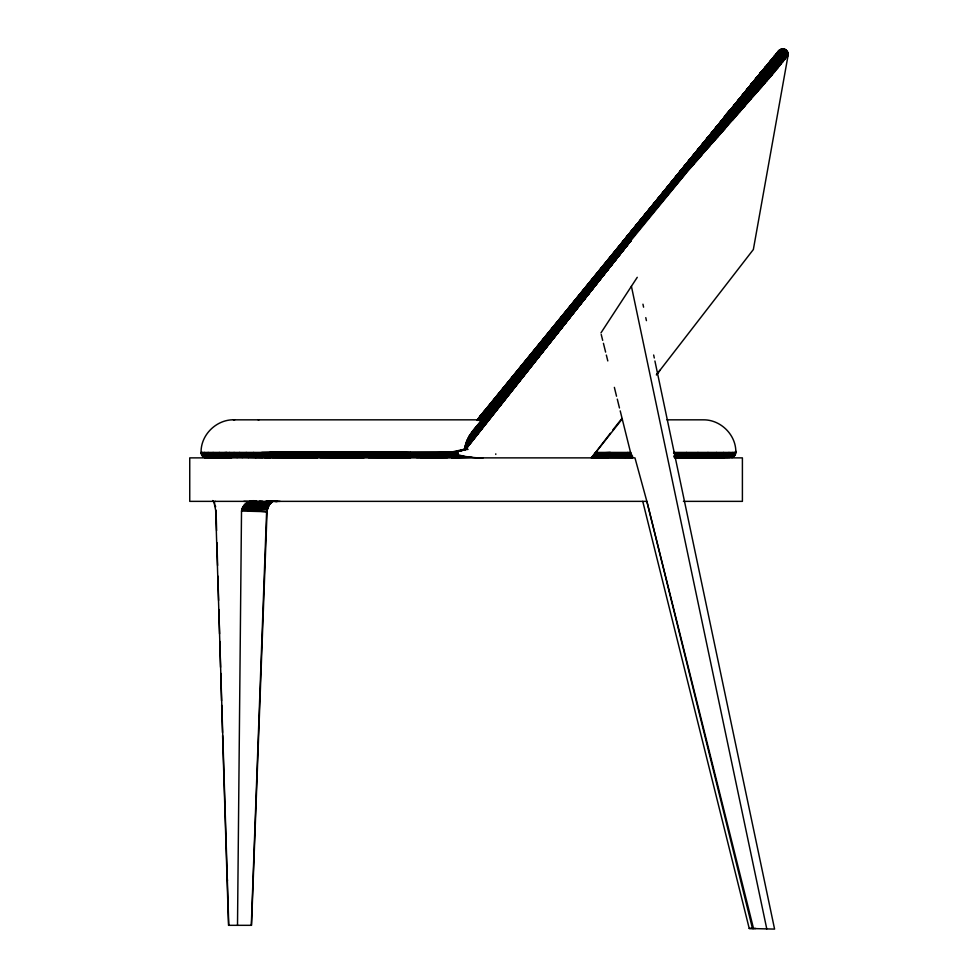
<?xml version="1.0" encoding="UTF-8"?>
<svg xmlns="http://www.w3.org/2000/svg" width="978" height="978" viewBox="0 0 978 978"><rect width="100%" height="100%" fill="white"/><g stroke="black" fill="none" stroke-linecap="round" stroke-linejoin="round"><path stroke-width="1.47" d="M742.62 94.939L742.253 96.235L744.576 93.167L722.889 119.084L708.231 137.678L708.598 138.326M780.578 49.511C782.412 47.8 788.904 49.829 786.116 52.335L691.629 162.482L628.768 239.17L465.222 445.956L629.404 239.671L684.27 172.678L717.559 137.152L770.75 76.431C771.349 71.651 764.527 68.154 761.336 72.03M495.773 453.841L495.773 454.44M237.507 925.322L241.517 511.029C242.385 504.636 248.693 500.051 255.026 500.748L255.001 501.359M251.309 925.322L266.615 511.702L268.669 505.687L272.275 501.359M280.075 501.359L275.197 501.359M737.693 102.348L737.889 100.734M627.815 452.435L627.13 455.65L625.333 457.618M747.925 90.025L760.591 72.959M758.182 77.299L759.087 74.793L780.75 49.303L762.901 71.101M686.507 452.435L685.627 455.65L683.316 457.618M697.95 452.435L697.033 455.65L694.625 457.618M745.383 92.323L765.908 66.443M707.974 452.435L707.008 455.65L704.515 457.618M716.507 452.435L715.529 455.65L712.95 457.618M715.126 129.609L715.052 128.68L740.847 97.115M723.537 452.435L722.534 455.65L719.894 457.618M729.001 452.435L727.974 455.65L725.297 457.618L674.881 457.618M732.889 452.435L731.85 455.65L729.136 457.618M666.996 419.831L703.231 419.831C720.199 419.525 735.554 434.208 735.823 451.237L734.576 454.917L732.791 456.848M732.045 457.618L735.236 454.917L735.823 451.237L735.114 452.435M768.402 63.387C771.593 59.12 779.05 62.616 777.938 67.788L766.728 79.169L684.686 173.008L629.404 239.671L464.794 447.765L465.051 449.709L468.107 449.354M780.786 64.303C781.935 59.108 774.442 55.612 771.251 59.902M742.29 96.553L746.544 90.135M773.635 56.981C776.825 52.665 784.356 56.162 783.182 61.382L771.874 71.039L737.718 109.952L683.866 172.348L628.768 239.17L465.662 444.134L464.794 447.765L630.052 240.197L692.925 163.522L693.818 164.243M785.114 59.022C786.312 53.79 778.757 50.294 775.566 54.621M786.581 57.237C787.571 52.836 782.082 49.108 778.354 51.663M770.75 76.431L787.131 56.553C788.024 52.531 783.451 48.851 779.71 50.575M787.889 55.636C788.219 53.167 787.681 49.377 786.593 53.081L771.874 71.039C751.911 80.037 739.637 100.722 725.138 116.345L728.072 116.981L732.265 120.367L788.256 54.389L753.353 249.524L656.372 374.929L660.052 370.185M723.744 119.255L732.375 107.482M711.972 133.301L753.402 81.736L751.19 85.648M731.764 109.071L730.089 111.015L762.828 70.208L761.471 73.008L765.517 66.907L755.627 80L773.818 57.262L775.407 56.602M756.923 78.191L764.588 68.509L763.561 69.426M743.855 94.793L743.366 94.805C748.793 87.091 762.62 71.981 761.899 71.345M722.791 119.255L723.133 120.71M765.163 69.108L765.371 68.118L762.192 70.978L746.128 91.125L753.904 81.137M762.889 70.55L766.703 66.59L760.578 73.925L761.581 71.736M759.686 74.841L762.485 70.722L755.664 79.695M764.784 68.937L765.004 68.044L760.884 73.533L767.62 68.179L783.378 48.912L782.192 49.255M767.082 66.113L768.525 63.24M769.539 63.093L770.676 60.599M771.789 60.343L772.412 58.607M772.473 59.499L773.818 57.262L773.439 58.313M698.17 149.341L667.693 186.639L668.634 187.409M749.833 86.345L745.456 91.749L750.15 85.722M756.74 77.665L685.835 165.331L700.554 146.431M759.527 74.841L760.163 73.484M630.639 454.122L594.954 453.34L591.445 457.692L608.023 457.618L608.939 456.848L610.296 452.435L594.991 453.291L610.345 433.278M706.801 138.778L686.568 163.546L687.131 164.39M762.962 70.049L763.891 69.022L745.542 91.48M479.037 417.777L477.337 419.99L708.194 137.067L668.365 186.835M767.62 64.841L767.999 63.998M770.444 60.893L767.314 65.22M771.3 60.33L772.926 57.849M773.085 58.154L774.723 55.66M772.718 58.607L773.989 56.553M773.671 57.421L774.197 56.418M762.938 70.184L752.828 82.445L762.351 72.494L768.488 68.35L784.258 49.083L779.662 50.061M704.05 142.14L709.845 145.954L685.101 173.351L630.052 240.197L464.697 448.853M760.945 72.763L762.791 70.257M762.779 70.392C766.287 67.225 772.4 70.795 771.666 75.379L769.05 77.531C734.551 102.898 708.744 137.849 681.177 170.148M753.243 81.969L756.385 78.106L749.759 86.443L753.097 82.213M761.532 72.702L761.862 72.103L760.578 73.925M761.605 72.409L761.935 71.81L760.639 73.631L761.813 72.14M786.997 51.259L785.102 49.389L769.319 68.656C764.772 68.57 738.916 96.883 754.882 81.492C757.962 81.467 760.896 83.815 761.715 86.761C736.092 115.257 707.155 141.443 682.167 170.954L627.216 237.911L467.728 438.865L626.849 237.63L767.62 68.179L771.385 70.306L772.473 74.45C744.234 89.805 725.505 118.729 704.136 142.103M762.192 71.431L759.099 75.709M477.398 419.782L696.666 151.235L701.923 154.989L685.517 173.693L630.737 240.747L464.721 449.22C439.599 455.161 479.244 458.548 483.034 457.875M758.952 76.284L759.625 75.147M779.05 66.431L780.872 63.423M756.202 78.338L755.725 79.401L759.845 74.255M734.001 455.65L734.454 454.917M600.957 332.899L637.265 277.312M481.482 421.298C474.721 427.264 468.719 435.479 465.662 444.134L628.182 238.693L690.847 161.871L785.701 50.037M758.329 76.871L756.789 79.181L754.637 80.233L743.366 94.805M768.182 64.56L769.784 62.201M771.691 59.487L772.204 58.729M748.268 90L749.747 87.861L747.168 90.917M743.109 95.856L744.613 93.79M682.51 169.793L683.891 167.886L683.365 167.507L692.216 156.676L692.876 157.018L690.248 160.331M749.613 87.323L746.263 91.614L753.304 82.433L753.28 83.68M682.693 170.221L684.392 167.91M691.47 159.182L693.145 156.92L690.505 160.196M734.808 105.624L751.532 84.035L753.488 83.167M758.476 75.966L755.554 79.511L764.258 68.912M699.221 149.536L700.859 147.323L698.292 150.526M730.639 110.905L732.229 108.766M680.627 172.189L684.087 167.58M755.053 79.829L734.405 105.624M713.903 131.272L718.292 125.526M689.49 161.113L692.693 156.052L671.886 181.835M716.703 128.118L718.427 125.844M740.798 98.191L738.231 101.59L748.94 88.643M697.326 151.419L700.505 146.566M730.554 110.575L746.397 90.343M735.811 104.059L733.121 107.58L735.823 104.267M738.402 101.003L740.713 97.959M746.104 91.419L758.378 75.685M703.622 143.705L705.468 141.297M752.815 83.032L761.397 71.981M668.536 186.712L670.321 184.377M672.998 180.881L684.942 166.431M730.603 111.137L732.326 108.888M683.439 167.544L680.443 171.15L681.116 171.7M720.04 123.252C725.114 117.25 731.862 100.404 739.649 111.944M737.595 101.712L749.992 85.942M742.253 95.93L746.19 90.844M727.595 114.402L731.923 108.839M484.538 410.797L477.24 420.039M701.605 145.82L725.835 115.551C740.028 99.805 751.446 79.462 770.786 69.646L786.569 50.391L785.762 51.382M721.752 121.37L737.791 101.578M712.925 132.653L714.661 130.441M709.074 137.042L714.343 130.331M684.123 168.069L680.602 171.284L692.216 156.676M670.064 184.157L645.48 214.61M716.079 128.13L726.067 115.477L727.143 115.624M732.155 108.155L737.669 101.162M470.394 434.391L626.421 237.275L718.928 124.536L723.586 127.287L725.028 128.619L683.561 172.091L628.182 238.693L466.31 442.325L627.656 238.277L682.461 171.187L769.319 68.656M469.452 435.809L626.58 237.409L681.507 170.416L685.517 173.693L630.052 240.197L464.721 449.22L458.865 451.213L450.577 452.227L458.401 453.144L456.567 452.631L457.227 452.948M484.33 417.704L486.225 415.308M490.968 409.317L508.022 387.753M509.929 385.356L511.824 382.96M522.252 369.782L541.201 345.809M552.582 331.432L571.531 307.471M583.854 291.884L600.92 270.319M602.815 267.923L604.71 265.527M606.604 263.131L608.499 260.735M614.196 253.546L631.262 232.202M763.891 69.022L745.994 90.807L749.576 90.563L754.136 94.463C728.39 118.204 704.319 143.839 682.008 170.832L627.216 237.911L466.946 440.516L627.656 238.277L682.778 171.456L707.449 143.998L745.37 105.416L741.092 101.614L737.461 101.247L759.441 77.837L768.158 71.321L771.385 70.306M703.365 143.815L726.067 115.477L626.348 237.238L630.052 240.197M694.942 154.463L696.825 152.091M698.695 149.707L700.578 147.336M691.397 159.414L693.145 157.201M630.737 240.747L465.186 449.746L461.64 450.43L464.88 449.587L630.737 240.747L465.088 449.721L461.64 450.43L464.831 449.525L630.737 240.747L465.296 449.746L458.865 451.213L464.794 449.452L630.737 240.747L465.418 449.733L461.64 450.43L464.794 449.452M612.741 430.075L621.886 418.511M591.433 457.875L622.338 418.804M477.973 418.951L480.883 415.271M472.056 457.264L451.86 457.875L456.164 452.435L201.089 452.435C200.649 434.574 216.957 418.975 234.708 419.831L482.594 419.831M746.104 91.736L749.698 87.225L746.251 91.296M750.578 86.101L753.256 82.727L746.263 91.003M741.361 97.714L744.576 93.668M730.456 111.48L732.339 109.096M733.561 107.556L735.199 105.49L733.524 107.446M452.08 457.557L454.611 454.403L410.405 454.122L410.405 452.435L405.381 452.227L315.136 452.227M667.754 186.688L718.414 124.817M686.519 164.585L718.219 124.866M694.013 155.649L696.593 151.957M698.463 149.597L700.346 147.238L698.378 149.548M760.725 73.338L761.899 71.846M757.779 77.042L761.031 72.934M684.576 166.639L710.615 134.658M614.184 253.119L681.654 170.539C707.131 139.463 734.001 109.169 764.796 83.228C764.307 79.414 758.94 75.893 755.737 78.888M724.686 118.191L733.023 106.773L734.062 106.639M733.463 107.225L745.664 91.247M716.727 128.155L718.475 125.966M742.473 95.147L726.373 115.282L723.035 120.832M759.613 74.56L762.009 71.565M737.815 101.785L749.71 86.92M656.238 201.981L661.91 194.928M663.805 192.58L666.641 189.06M709.71 136.333L703.683 143.815M712.412 132.971L718.549 125.355M720.26 123.228L722.828 120.037M691.483 158.974L693.243 156.786M681.654 171.211L684.368 167.837L663.121 192.739M693.365 163.876L629.404 239.671L692.057 162.813L692.925 163.522M749.674 86.724L761.263 72.372M730.089 111.015L744.588 93.032M732.167 108.448L722.73 120.16L726.544 114.622L726.52 115.893M484.171 411.652L715.615 127.984L715.566 128.619M633.157 229.854L635.052 227.507M637.9 223.999L639.795 221.651M673.842 180.148L684.074 167.507M622.424 242.52L634.783 227.299M636.69 224.952L684.747 166.174M762.07 71.272L765.04 68.521L767.62 68.179M762.608 70.489L706.739 138.925L714.05 130.147M477.435 419.904L482.252 414.012M652.705 205.698L477.924 419.904L611.348 256.701M654.465 203.375L661.397 195.05M668.157 186.761L670.089 184.39M672.986 180.844L674.918 178.473M676.849 176.113L678.781 173.742M692.742 156.346L746.275 90.587M479.978 418.156L478.034 420.503L600.015 271.395M524.171 363.853L527.069 360.32M528.976 357.96L530.981 355.662M533.78 352.056L535.797 349.769M577.998 297.764L587.631 285.979M589.538 283.608L592.57 280.185M594.343 277.703L596.421 275.478M599.147 271.811L601.238 269.573M602.998 267.08L604.917 264.72M607.803 261.187L609.746 258.84M634.722 228.143L653.206 205.893M654.905 203.363L658.011 200.001M659.71 197.458L661.861 195.282M663.561 192.739L666.678 189.39M673.17 180.93L675.126 178.607M767.828 65.196L771.239 61.015M656.201 202.495L658.121 200.135M480.1 416.249L778.622 50.88M765.077 67.445L771.165 60.465L769.857 61.614M772.571 58.741L775.933 54.621L774.613 55.795M776.887 53.46L779.955 49.707L778.953 50.599M477.276 420.381L521.629 366.102M523.56 363.73L530.308 355.479M532.24 353.119L535.125 349.574M537.056 347.214L538.988 344.855M541.873 341.31L543.805 338.95M546.702 335.417L595.871 275.221M597.803 272.862L600.688 269.329M602.619 266.97L604.551 264.61M607.436 261.065L609.367 258.705M612.265 255.16L692.876 157.018M747.705 90.159L781.605 49.034M601.947 269.023L603.878 266.664M681.36 170.294L782.314 49.108M479.244 420.222L578.536 298.706M480.345 420.051L541.213 345.564M543.157 343.192L545.088 340.833M481.518 419.941L499.819 397.533M501.751 395.173L519.086 373.951M521.017 371.591L522.949 369.232M717.559 137.152L711.409 133.204C730.468 112.433 746.642 85.453 772.461 72.702L788.195 53.497M787.143 56.553L788.182 55.281M764.588 68.509L763.61 69.707L764.356 69.34M718.671 124.829L743.586 94.548L747.779 96.052L750.737 99.279M626.421 237.275L689.404 160.82L692.057 162.813M746.703 90.318L756.703 78.118M725.529 116.137L747.913 88.827M770.786 69.646L683.121 171.737L628.182 238.693L691.629 162.482L724.576 128.179L739.234 111.443M787.816 52.849L772.241 71.859L684.184 172.605L628.768 239.17M725.297 116.211L718.928 124.536M743.586 94.548L742.583 95.074L760.884 73.02L763.146 72.433L766.324 73.411L768.574 75.966L769.099 78.313C735.089 103.974 708.622 137.947 681.226 170.196L681.25 170.209C708.06 138.79 734.551 106.468 767.045 80.661C766.886 76.528 761.043 73.008 757.852 76.296M751.092 85.416L752.889 83.24M693.769 155.514L696.666 151.993M712.07 133.301L626.58 237.409L468.523 437.215L626.849 237.63L768.488 68.35M766.74 68.154L763.268 70.66L756.886 78.399M738.855 100.856L696.666 151.235C719.759 124.707 741.226 95.428 770.762 75.599M740.701 97.323L760.957 73.228M627.216 237.911L690.847 161.871M627.656 238.277L691.226 162.165L731.825 119.903L713.427 141.859L684.184 172.605M714.979 128.839L740.505 98.106M765.004 67.665L761.715 71.577M682.167 170.954L714.588 134.732L750.407 98.717M714.955 129.047L717.889 125.563M719.832 123.228C735.969 105.502 749.869 82.164 772.241 71.859L777.999 66.92M711.409 133.204L711.299 133.277C730.444 112.715 746.96 86.394 772.547 73.582L774.613 71.846C775.481 67.506 770.089 63.851 766.385 66.308M714.087 130.404L698.133 149.475L698.524 150.233M742.461 95.795L744.405 93.472M723.744 118.949L727.412 114.597M715.982 128.142L717.938 125.832M706.837 139.389L709.6 136.125M711.446 133.949L714.197 130.697M696.507 152.055L677.167 175.05L677.571 175.539M700.248 147.641L709.771 136.443M677.338 175.282L686.849 164.072M743.158 94.646L732.29 107.666M733.439 107.115L735.101 105.159M730.175 111.333L731.85 109.389M681.69 170.563L689.869 161.15M685.101 173.351L701.47 154.597M689.624 160.967L729.172 117.666L757.999 90.086L754.136 86.308L749.93 86.101M456.897 452.704L455.442 453.364L201.162 453.303L201.089 452.435L203.717 456.286L205.881 457.606L230.722 457.741L222.287 457.276L220.392 455.638L219.365 452.435M758.329 75.832L763.268 70.66M683.121 171.737L691.629 162.482M760.285 73.436L759.772 73.949L765.872 68.264M778.329 51.235L779.234 50.245M776.3 53.717L778.427 51.235M772.461 58.423L773.781 57.262M766.801 65.355L768.891 63.815M464.098 456.261L451.86 457.875L456.298 453.291M754.258 81.577L763.952 72.494L770.089 69.096M461.066 455.638L451.86 457.875L456.347 453.413M241.517 511.029L266.615 511.702L241.762 509.917L267.092 509.526L242.507 507.826L267.776 507.509L243.583 505.895L268.669 505.687L244.977 504.22L269.745 504.135L246.676 502.826L270.967 502.888L271.896 501.971L243.852 501.359M458.034 454.684L451.86 457.875L456.42 453.56M770.627 65.734L774.796 61.956M205.221 457.716L202.214 455.748L201.162 453.303L202.128 452.435L202.189 453.291M771.459 66.039L775.578 62.396M774.014 68.436L783.268 60.489M457.252 454.281L451.86 457.875L456.555 453.743M772.241 66.48L776.275 62.959M773.525 67.69L785.2 58.142M772.938 67.03L785.126 57.25M451.86 457.875L456.763 453.939M779.747 60.11L782.632 57.922M777.644 52.201L779.148 50.697M776.923 53.081L778.843 51.638M760.297 73.411L762.314 72.531M272.263 501.812L269.256 504.734L267.116 510.198L251.517 925.322L228.522 925.322L222.593 735.566M732.913 456.848L726.568 457.618M228.779 925.322L215.661 510.21L213.974 502.142L215.453 501.359M778.916 50.978L780.786 50.025M778.427 52.14L779.27 51.871M231.969 457.557L204.414 457.447L205.881 457.606M461.64 450.43L464.929 449.635M456.457 452.594L270.197 452.227L261.737 452.435L262.813 457.606L202.874 456.469L452.606 456.922L410.442 456.286L410.405 454.122L454.085 455.063L202.214 455.748M457.239 451.934L450.577 452.227L464.721 449.22M203.546 456.983L205.087 457.276M454.085 455.063L201.749 455.027L203.717 456.286M219.439 453.291L226.627 452.435L227.776 455.834L230.625 457.716M219.952 454.904L229.903 454.122L454.843 454.11L410.405 453.291L450.577 452.435M450.577 452.227L457.777 451.653M220.93 456.286L230.588 455.638L231.676 456.836L222.287 457.276M453.12 456.274L221.566 456.836L452.313 457.276L410.467 456.836L453.046 456.359L410.43 455.638L453.425 455.895M232.324 457.276L223.057 457.606M631.788 457.301L591.812 457.264L608.939 456.848L592.509 456.42L632.717 456.298M631.605 455.65L592.851 455.992L609.331 456.298M591.898 457.166L608.939 456.848L592.46 456.481M608.499 457.301L591.604 457.521L632.729 457.618M201.358 454.134L229.903 454.122L230.588 455.638L220.392 455.638L231.089 456.286M416.481 457.557L452.313 457.276M410.405 452.435L456.86 452.191M258.119 419.831L258.962 419.831M420.907 457.594L447.631 457.557M270.796 501.347L276.774 501.335L273.779 501.225M249.696 501.372L272.263 501.995M233.461 419.831L234.708 419.831M595.663 452.435L630.81 452.435M735.847 452.435L673.708 452.435L673.659 453.291L735.774 453.291M630.773 453.291L594.991 453.291L610.125 454.122L594.257 454.232L631.91 454.917M674.918 454.122L735.566 454.122M674.649 454.917L735.236 454.917M674.282 455.65L734.796 455.65M673.83 456.298L734.233 456.298M592.155 456.848L632.277 456.848M674.722 456.848L733.573 456.848M674.123 457.301L732.84 457.301M264.121 457.606L270.759 457.802M272.165 457.606L317.227 457.802M320.161 457.606L363.84 457.802M368.303 457.606L410.528 457.802M674.796 457.875L742.4 457.875L742.4 501.359L683.414 501.359M642.742 501.359L749.234 928.464L755.847 928.464M593.732 454.892L609.93 454.917L593.243 455.503L609.661 455.65M315.148 452.435L270.197 452.227L270.661 457.606M591.445 457.692L595.834 457.728M749.234 928.464L774.588 929.1L654.918 360.992M273.045 501.237L277.801 501.359M256.297 500.968L252.018 500.858L255.05 501.005M266.309 501.237L270.6 501.359L267.764 501.249M247.617 502.264L270.967 502.888M245.784 503.487L269.745 504.135M244.231 505.027L268.669 505.687M242.996 506.836L267.776 507.509M242.092 508.853L267.092 509.526M272.886 501.237L277.459 501.359M272.434 501.237L277.104 501.359M271.505 501.225L276.774 501.335M252.348 500.809L255.392 500.907M266.04 501.225L270.6 501.359M269.427 501.213L273.754 501.359M259.622 501.213L262.666 501.359M783.085 49.267L786.288 50.746L787.913 53.851M230.197 454.904L219.634 454.122L226.688 453.303L229.903 454.122L229.659 452.435M208.228 457.606L205.514 455.638L204.475 452.435M211.871 457.606L209.17 455.638L208.143 452.435M216.823 457.606L214.133 455.638L213.106 452.435M202.715 454.904L201.162 453.303M237.141 457.606L234.928 455.638L234.084 452.435M255.698 457.802L254.146 455.638L253.681 452.435M242.324 457.606L240.405 455.638L239.671 452.435M248.449 457.606L246.859 455.638L246.26 452.435M622.252 242.373L623.133 243.082M213.754 501.359L214.72 503.658M757.999 90.086L758.256 90.709M213.974 502.142L212.678 500.577L212.678 501.359M740.774 99.414L740.517 98.411M215.184 505.149L215.625 506.885M753.537 928.574L646.861 501.359L634.954 457.875L189.744 457.875L189.744 501.359L646.861 501.359L752.485 928.55M601.226 334.5L602.692 340.368M603.426 343.315L605.614 352.117M606.336 355.063L607.803 360.931M614.367 387.374L616.531 396.224M617.289 399.122L619.465 407.973M620.211 410.87L631.898 457.875M317.153 457.606L316.811 452.435M642.949 304.182L643.585 307.178M645.786 317.642L646.421 320.625M653.659 355.014L654.294 358.009M631.409 286.273L766.776 928.904M363.792 457.606L363.559 452.435M226.945 876.288L227.458 880.738M410.503 457.606L410.467 456.836M221.676 705.236L222.495 732.534M219.573 633.842L218.864 609.538M219.793 641.446L220.551 667.265M220.735 673.341L221.541 700.688M216.04 510.259L216.615 530.528M216.957 542.692L217.605 565.48M217.911 576.115L218.607 600.419"/></g></svg>
